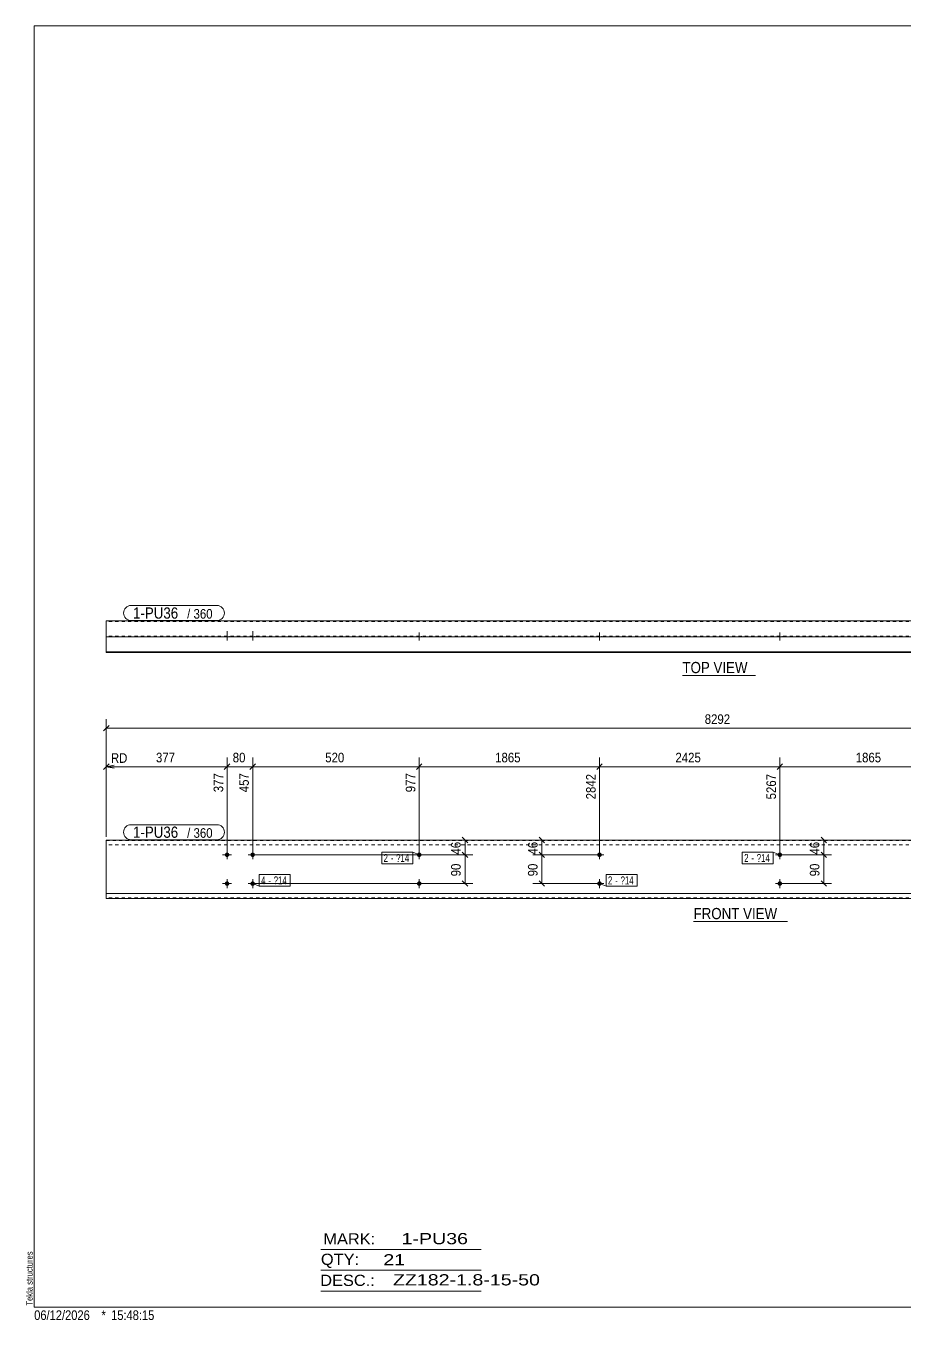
# Model space of a CAD drawing. Header units: millimetres. Extents: x 2 to 579, y 1 to 405.
# Drawn here: x 2.4 to 276.6, y 1 to 405 of the extents above; entities that cross this region are included whole.
import ezdxf

# ---------------------------------------------------------------- set-up
doc = ezdxf.new("R2010")
doc.units = ezdxf.units.MM
doc.linetypes.add('XKITLINE00', pattern=[0])
doc.linetypes.add('XKITLINE01', pattern=[4, 1, -1, 1, -1])
for name, color, linetype, lineweight in [('Bolt', 3, 'Continuous', 0), ('BoltMark', 7, 'Continuous', 0), ('Dimensions', 7, 'Continuous', 0), ('DrawingSheet', 5, 'Continuous', 0), ('OtherObjectType', 7, 'Continuous', 0), ('Part', 2, 'Continuous', 0), ('PartMark', 7, 'Continuous', 0)]:
    doc.layers.add(name, color=color, linetype=linetype, lineweight=lineweight)
doc.styles.add('ARIAL', font='ARIAL.TTF')
doc.styles.add('ARIAL_NARROW', font='ARIALN.TTF')

# ---------------------------------------------------------------- blocks, each defined once
blk = doc.blocks.new('*A1')
at = {"layer": 'Bolt'}
for points in [[(238.49, 146.2), (238.48, 146.16), (238.48, 146.13), (238.47, 146.09), (238.47, 146.06), (238.46, 146.03), (238.45, 145.99), (238.43, 145.96), (238.42, 145.93), (238.41, 145.9), (238.39, 145.87), (238.37, 145.84), (238.35, 145.81), (238.33, 145.79), (238.31, 145.76), (238.28, 145.74), (238.26, 145.71), (238.23, 145.69), (238.2, 145.67), (238.18, 145.65), (238.15, 145.63), (238.12, 145.61), (238.09, 145.6), (238.06, 145.58), (238.02, 145.57), (237.99, 145.56), (237.96, 145.55), (237.92, 145.54), (237.89, 145.54), (237.86, 145.53), (237.82, 145.53), (237.79, 145.53), (237.75, 145.53), (237.72, 145.53), (237.69, 145.54), (237.65, 145.54), (237.62, 145.55), (237.58, 145.56), (237.55, 145.57), (237.52, 145.58), (237.49, 145.6), (237.46, 145.61), (237.43, 145.63), (237.4, 145.65), (237.37, 145.67), (237.34, 145.69), (237.32, 145.71), (237.29, 145.74), (237.27, 145.76), (237.25, 145.79), (237.23, 145.81), (237.21, 145.84), (237.19, 145.87), (237.17, 145.9), (237.16, 145.93), (237.14, 145.96), (237.13, 145.99), (237.12, 146.03), (237.11, 146.06), (237.1, 146.09), (237.1, 146.13), (237.09, 146.16), (237.09, 146.2), (237.09, 146.23), (237.09, 146.26), (237.09, 146.3), (237.1, 146.33), (237.1, 146.37), (237.11, 146.4), (237.12, 146.43), (237.13, 146.47), (237.14, 146.5), (237.16, 146.53), (237.17, 146.56), (237.19, 146.59), (237.21, 146.62), (237.23, 146.65), (237.25, 146.67), (237.27, 146.7), (237.29, 146.72), (237.32, 146.75), (237.34, 146.77), (237.37, 146.79), (237.4, 146.81), (237.43, 146.83), (237.46, 146.85), (237.49, 146.86), (237.52, 146.88), (237.55, 146.89), (237.58, 146.9), (237.62, 146.91), (237.65, 146.92), (237.69, 146.92), (237.72, 146.93), (237.75, 146.93), (237.79, 146.93), (237.82, 146.93), (237.86, 146.93), (237.89, 146.92), (237.92, 146.92), (237.96, 146.91), (237.99, 146.9), (238.02, 146.89), (238.06, 146.88), (238.09, 146.86), (238.12, 146.85), (238.15, 146.83), (238.18, 146.81), (238.2, 146.79), (238.23, 146.77), (238.26, 146.75), (238.28, 146.72), (238.31, 146.7), (238.33, 146.67), (238.35, 146.65), (238.37, 146.62), (238.39, 146.59), (238.41, 146.56), (238.42, 146.53), (238.43, 146.5), (238.45, 146.47), (238.46, 146.43), (238.47, 146.4), (238.47, 146.37), (238.48, 146.33), (238.48, 146.3), (238.49, 146.26), (238.49, 146.23)], [(238.49, 137.2), (238.48, 137.16), (238.48, 137.13), (238.47, 137.09), (238.47, 137.06), (238.46, 137.03), (238.45, 136.99), (238.43, 136.96), (238.42, 136.93), (238.41, 136.9), (238.39, 136.87), (238.37, 136.84), (238.35, 136.81), (238.33, 136.79), (238.31, 136.76), (238.28, 136.74), (238.26, 136.71), (238.23, 136.69), (238.2, 136.67), (238.18, 136.65), (238.15, 136.63), (238.12, 136.61), (238.09, 136.6), (238.06, 136.58), (238.02, 136.57), (237.99, 136.56), (237.96, 136.55), (237.92, 136.54), (237.89, 136.54), (237.86, 136.53), (237.82, 136.53), (237.79, 136.53), (237.75, 136.53), (237.72, 136.53), (237.69, 136.54), (237.65, 136.54), (237.62, 136.55), (237.58, 136.56), (237.55, 136.57), (237.52, 136.58), (237.49, 136.6), (237.46, 136.61), (237.43, 136.63), (237.4, 136.65), (237.37, 136.67), (237.34, 136.69), (237.32, 136.71), (237.29, 136.74), (237.27, 136.76), (237.25, 136.79), (237.23, 136.81), (237.21, 136.84), (237.19, 136.87), (237.17, 136.9), (237.16, 136.93), (237.14, 136.96), (237.13, 136.99), (237.12, 137.03), (237.11, 137.06), (237.1, 137.09), (237.1, 137.13), (237.09, 137.16), (237.09, 137.2), (237.09, 137.23), (237.09, 137.26), (237.09, 137.3), (237.1, 137.33), (237.1, 137.37), (237.11, 137.4), (237.12, 137.43), (237.13, 137.47), (237.14, 137.5), (237.16, 137.53), (237.17, 137.56), (237.19, 137.59), (237.21, 137.62), (237.23, 137.65), (237.25, 137.67), (237.27, 137.7), (237.29, 137.72), (237.32, 137.75), (237.34, 137.77), (237.37, 137.79), (237.4, 137.81), (237.43, 137.83), (237.46, 137.85), (237.49, 137.86), (237.52, 137.88), (237.55, 137.89), (237.58, 137.9), (237.62, 137.91), (237.65, 137.92), (237.69, 137.92), (237.72, 137.93), (237.75, 137.93), (237.79, 137.93), (237.82, 137.93), (237.86, 137.93), (237.89, 137.92), (237.92, 137.92), (237.96, 137.91), (237.99, 137.9), (238.02, 137.89), (238.06, 137.88), (238.09, 137.86), (238.12, 137.85), (238.15, 137.83), (238.18, 137.81), (238.2, 137.79), (238.23, 137.77), (238.26, 137.75), (238.28, 137.72), (238.31, 137.7), (238.33, 137.67), (238.35, 137.65), (238.37, 137.62), (238.39, 137.59), (238.41, 137.56), (238.42, 137.53), (238.43, 137.5), (238.45, 137.47), (238.46, 137.43), (238.47, 137.4), (238.47, 137.37), (238.48, 137.33), (238.48, 137.3), (238.49, 137.26), (238.49, 137.23)]]:
    blk.add_hatch(color=3, dxfattribs=at).paths.add_polyline_path(points, flags=17)
at = {"layer": 'Bolt', "color": 3, "linetype": 'XKITLINE00', "lineweight": 0}
for p, q in [((239.19, 146.23), (236.39, 146.23)), ((237.79, 147.63), (237.79, 144.83)), ((237.79, 138.63), (237.79, 135.83)), ((239.19, 137.23), (236.39, 137.23))]:
    blk.add_line(p, q, dxfattribs=at)
blk = doc.blocks.new('*A2')
at = {"layer": 'Bolt'}
for points in [[(182.19, 146.2), (182.19, 146.16), (182.19, 146.13), (182.18, 146.09), (182.17, 146.06), (182.16, 146.03), (182.15, 145.99), (182.14, 145.96), (182.13, 145.93), (182.11, 145.9), (182.09, 145.87), (182.08, 145.84), (182.06, 145.81), (182.04, 145.79), (182.01, 145.76), (181.99, 145.74), (181.96, 145.71), (181.94, 145.69), (181.91, 145.67), (181.88, 145.65), (181.85, 145.63), (181.82, 145.61), (181.79, 145.6), (181.76, 145.58), (181.73, 145.57), (181.7, 145.56), (181.66, 145.55), (181.63, 145.54), (181.6, 145.54), (181.56, 145.53), (181.53, 145.53), (181.49, 145.53), (181.46, 145.53), (181.43, 145.53), (181.39, 145.54), (181.36, 145.54), (181.32, 145.55), (181.29, 145.56), (181.26, 145.57), (181.23, 145.58), (181.19, 145.6), (181.16, 145.61), (181.13, 145.63), (181.11, 145.65), (181.08, 145.67), (181.05, 145.69), (181.02, 145.71), (181, 145.74), (180.98, 145.76), (180.95, 145.79), (180.93, 145.81), (180.91, 145.84), (180.89, 145.87), (180.88, 145.9), (180.86, 145.93), (180.85, 145.96), (180.83, 145.99), (180.82, 146.03), (180.81, 146.06), (180.81, 146.09), (180.8, 146.13), (180.8, 146.16), (180.79, 146.2), (180.79, 146.23), (180.79, 146.26), (180.8, 146.3), (180.8, 146.33), (180.81, 146.37), (180.81, 146.4), (180.82, 146.43), (180.83, 146.47), (180.85, 146.5), (180.86, 146.53), (180.88, 146.56), (180.89, 146.59), (180.91, 146.62), (180.93, 146.65), (180.95, 146.67), (180.98, 146.7), (181, 146.72), (181.02, 146.75), (181.05, 146.77), (181.08, 146.79), (181.11, 146.81), (181.13, 146.83), (181.16, 146.85), (181.19, 146.86), (181.23, 146.88), (181.26, 146.89), (181.29, 146.9), (181.32, 146.91), (181.36, 146.92), (181.39, 146.92), (181.43, 146.93), (181.46, 146.93), (181.49, 146.93), (181.53, 146.93), (181.56, 146.93), (181.6, 146.92), (181.63, 146.92), (181.66, 146.91), (181.7, 146.9), (181.73, 146.89), (181.76, 146.88), (181.79, 146.86), (181.82, 146.85), (181.85, 146.83), (181.88, 146.81), (181.91, 146.79), (181.94, 146.77), (181.96, 146.75), (181.99, 146.72), (182.01, 146.7), (182.04, 146.67), (182.06, 146.65), (182.08, 146.62), (182.09, 146.59), (182.11, 146.56), (182.13, 146.53), (182.14, 146.5), (182.15, 146.47), (182.16, 146.43), (182.17, 146.4), (182.18, 146.37), (182.19, 146.33), (182.19, 146.3), (182.19, 146.26), (182.19, 146.23)], [(182.19, 137.2), (182.19, 137.16), (182.19, 137.13), (182.18, 137.09), (182.17, 137.06), (182.16, 137.03), (182.15, 136.99), (182.14, 136.96), (182.13, 136.93), (182.11, 136.9), (182.09, 136.87), (182.08, 136.84), (182.06, 136.81), (182.04, 136.79), (182.01, 136.76), (181.99, 136.74), (181.96, 136.71), (181.94, 136.69), (181.91, 136.67), (181.88, 136.65), (181.85, 136.63), (181.82, 136.61), (181.79, 136.6), (181.76, 136.58), (181.73, 136.57), (181.7, 136.56), (181.66, 136.55), (181.63, 136.54), (181.6, 136.54), (181.56, 136.53), (181.53, 136.53), (181.49, 136.53), (181.46, 136.53), (181.43, 136.53), (181.39, 136.54), (181.36, 136.54), (181.32, 136.55), (181.29, 136.56), (181.26, 136.57), (181.23, 136.58), (181.19, 136.6), (181.16, 136.61), (181.13, 136.63), (181.11, 136.65), (181.08, 136.67), (181.05, 136.69), (181.02, 136.71), (181, 136.74), (180.98, 136.76), (180.95, 136.79), (180.93, 136.81), (180.91, 136.84), (180.89, 136.87), (180.88, 136.9), (180.86, 136.93), (180.85, 136.96), (180.83, 136.99), (180.82, 137.03), (180.81, 137.06), (180.81, 137.09), (180.8, 137.13), (180.8, 137.16), (180.79, 137.2), (180.79, 137.23), (180.79, 137.26), (180.8, 137.3), (180.8, 137.33), (180.81, 137.37), (180.81, 137.4), (180.82, 137.43), (180.83, 137.47), (180.85, 137.5), (180.86, 137.53), (180.88, 137.56), (180.89, 137.59), (180.91, 137.62), (180.93, 137.65), (180.95, 137.67), (180.98, 137.7), (181, 137.72), (181.02, 137.75), (181.05, 137.77), (181.08, 137.79), (181.11, 137.81), (181.13, 137.83), (181.16, 137.85), (181.19, 137.86), (181.23, 137.88), (181.26, 137.89), (181.29, 137.9), (181.32, 137.91), (181.36, 137.92), (181.39, 137.92), (181.43, 137.93), (181.46, 137.93), (181.49, 137.93), (181.53, 137.93), (181.56, 137.93), (181.6, 137.92), (181.63, 137.92), (181.66, 137.91), (181.7, 137.9), (181.73, 137.89), (181.76, 137.88), (181.79, 137.86), (181.82, 137.85), (181.85, 137.83), (181.88, 137.81), (181.91, 137.79), (181.94, 137.77), (181.96, 137.75), (181.99, 137.72), (182.01, 137.7), (182.04, 137.67), (182.06, 137.65), (182.08, 137.62), (182.09, 137.59), (182.11, 137.56), (182.13, 137.53), (182.14, 137.5), (182.15, 137.47), (182.16, 137.43), (182.17, 137.4), (182.18, 137.37), (182.19, 137.33), (182.19, 137.3), (182.19, 137.26), (182.19, 137.23)]]:
    blk.add_hatch(color=3, dxfattribs=at).paths.add_polyline_path(points, flags=17)
at = {"layer": 'Bolt', "color": 3, "linetype": 'XKITLINE00', "lineweight": 0}
for p, q in [((182.89, 146.23), (180.09, 146.23)), ((181.49, 147.63), (181.49, 144.83)), ((181.49, 138.63), (181.49, 135.83)), ((182.89, 137.23), (180.09, 137.23))]:
    blk.add_line(p, q, dxfattribs=at)
blk = doc.blocks.new('*A3')
at = {"layer": 'Bolt'}
for points in [[(125.9, 146.2), (125.9, 146.16), (125.89, 146.13), (125.89, 146.09), (125.88, 146.06), (125.87, 146.03), (125.86, 145.99), (125.85, 145.96), (125.83, 145.93), (125.82, 145.9), (125.8, 145.87), (125.78, 145.84), (125.76, 145.81), (125.74, 145.79), (125.72, 145.76), (125.69, 145.74), (125.67, 145.71), (125.64, 145.69), (125.62, 145.67), (125.59, 145.65), (125.56, 145.63), (125.53, 145.61), (125.5, 145.6), (125.47, 145.58), (125.44, 145.57), (125.4, 145.56), (125.37, 145.55), (125.34, 145.54), (125.3, 145.54), (125.27, 145.53), (125.23, 145.53), (125.2, 145.53), (125.17, 145.53), (125.13, 145.53), (125.1, 145.54), (125.06, 145.54), (125.03, 145.55), (125, 145.56), (124.96, 145.57), (124.93, 145.58), (124.9, 145.6), (124.87, 145.61), (124.84, 145.63), (124.81, 145.65), (124.78, 145.67), (124.76, 145.69), (124.73, 145.71), (124.71, 145.74), (124.68, 145.76), (124.66, 145.79), (124.64, 145.81), (124.62, 145.84), (124.6, 145.87), (124.58, 145.9), (124.57, 145.93), (124.55, 145.96), (124.54, 145.99), (124.53, 146.03), (124.52, 146.06), (124.51, 146.09), (124.51, 146.13), (124.5, 146.16), (124.5, 146.2), (124.5, 146.23), (124.5, 146.26), (124.5, 146.3), (124.51, 146.33), (124.51, 146.37), (124.52, 146.4), (124.53, 146.43), (124.54, 146.47), (124.55, 146.5), (124.57, 146.53), (124.58, 146.56), (124.6, 146.59), (124.62, 146.62), (124.64, 146.65), (124.66, 146.67), (124.68, 146.7), (124.71, 146.72), (124.73, 146.75), (124.76, 146.77), (124.78, 146.79), (124.81, 146.81), (124.84, 146.83), (124.87, 146.85), (124.9, 146.86), (124.93, 146.88), (124.96, 146.89), (125, 146.9), (125.03, 146.91), (125.06, 146.92), (125.1, 146.92), (125.13, 146.93), (125.17, 146.93), (125.2, 146.93), (125.23, 146.93), (125.27, 146.93), (125.3, 146.92), (125.34, 146.92), (125.37, 146.91), (125.4, 146.9), (125.44, 146.89), (125.47, 146.88), (125.5, 146.86), (125.53, 146.85), (125.56, 146.83), (125.59, 146.81), (125.62, 146.79), (125.64, 146.77), (125.67, 146.75), (125.69, 146.72), (125.72, 146.7), (125.74, 146.67), (125.76, 146.65), (125.78, 146.62), (125.8, 146.59), (125.82, 146.56), (125.83, 146.53), (125.85, 146.5), (125.86, 146.47), (125.87, 146.43), (125.88, 146.4), (125.89, 146.37), (125.89, 146.33), (125.9, 146.3), (125.9, 146.26), (125.9, 146.23)], [(125.9, 137.2), (125.9, 137.16), (125.89, 137.13), (125.89, 137.09), (125.88, 137.06), (125.87, 137.03), (125.86, 136.99), (125.85, 136.96), (125.83, 136.93), (125.82, 136.9), (125.8, 136.87), (125.78, 136.84), (125.76, 136.81), (125.74, 136.79), (125.72, 136.76), (125.69, 136.74), (125.67, 136.71), (125.64, 136.69), (125.62, 136.67), (125.59, 136.65), (125.56, 136.63), (125.53, 136.61), (125.5, 136.6), (125.47, 136.58), (125.44, 136.57), (125.4, 136.56), (125.37, 136.55), (125.34, 136.54), (125.3, 136.54), (125.27, 136.53), (125.23, 136.53), (125.2, 136.53), (125.17, 136.53), (125.13, 136.53), (125.1, 136.54), (125.06, 136.54), (125.03, 136.55), (125, 136.56), (124.96, 136.57), (124.93, 136.58), (124.9, 136.6), (124.87, 136.61), (124.84, 136.63), (124.81, 136.65), (124.78, 136.67), (124.76, 136.69), (124.73, 136.71), (124.71, 136.74), (124.68, 136.76), (124.66, 136.79), (124.64, 136.81), (124.62, 136.84), (124.6, 136.87), (124.58, 136.9), (124.57, 136.93), (124.55, 136.96), (124.54, 136.99), (124.53, 137.03), (124.52, 137.06), (124.51, 137.09), (124.51, 137.13), (124.5, 137.16), (124.5, 137.2), (124.5, 137.23), (124.5, 137.26), (124.5, 137.3), (124.51, 137.33), (124.51, 137.37), (124.52, 137.4), (124.53, 137.43), (124.54, 137.47), (124.55, 137.5), (124.57, 137.53), (124.58, 137.56), (124.6, 137.59), (124.62, 137.62), (124.64, 137.65), (124.66, 137.67), (124.68, 137.7), (124.71, 137.72), (124.73, 137.75), (124.76, 137.77), (124.78, 137.79), (124.81, 137.81), (124.84, 137.83), (124.87, 137.85), (124.9, 137.86), (124.93, 137.88), (124.96, 137.89), (125, 137.9), (125.03, 137.91), (125.06, 137.92), (125.1, 137.92), (125.13, 137.93), (125.17, 137.93), (125.2, 137.93), (125.23, 137.93), (125.27, 137.93), (125.3, 137.92), (125.34, 137.92), (125.37, 137.91), (125.4, 137.9), (125.44, 137.89), (125.47, 137.88), (125.5, 137.86), (125.53, 137.85), (125.56, 137.83), (125.59, 137.81), (125.62, 137.79), (125.64, 137.77), (125.67, 137.75), (125.69, 137.72), (125.72, 137.7), (125.74, 137.67), (125.76, 137.65), (125.78, 137.62), (125.8, 137.59), (125.82, 137.56), (125.83, 137.53), (125.85, 137.5), (125.86, 137.47), (125.87, 137.43), (125.88, 137.4), (125.89, 137.37), (125.89, 137.33), (125.9, 137.3), (125.9, 137.26), (125.9, 137.23)]]:
    blk.add_hatch(color=3, dxfattribs=at).paths.add_polyline_path(points, flags=17)
at = {"layer": 'Bolt', "color": 3, "linetype": 'XKITLINE00', "lineweight": 0}
for p, q in [((126.6, 146.23), (123.8, 146.23)), ((125.2, 147.63), (125.2, 144.83)), ((125.2, 138.63), (125.2, 135.83)), ((126.6, 137.23), (123.8, 137.23))]:
    blk.add_line(p, q, dxfattribs=at)
blk = doc.blocks.new('*A4')
at = {"layer": 'Bolt'}
for points in [[(65.9, 146.2), (65.9, 146.16), (65.89, 146.13), (65.89, 146.09), (65.88, 146.06), (65.87, 146.03), (65.86, 145.99), (65.85, 145.96), (65.83, 145.93), (65.82, 145.9), (65.8, 145.87), (65.78, 145.84), (65.76, 145.81), (65.74, 145.79), (65.72, 145.76), (65.69, 145.74), (65.67, 145.71), (65.64, 145.69), (65.62, 145.67), (65.59, 145.65), (65.56, 145.63), (65.53, 145.61), (65.5, 145.6), (65.47, 145.58), (65.44, 145.57), (65.4, 145.56), (65.37, 145.55), (65.34, 145.54), (65.3, 145.54), (65.27, 145.53), (65.23, 145.53), (65.2, 145.53), (65.17, 145.53), (65.13, 145.53), (65.1, 145.54), (65.06, 145.54), (65.03, 145.55), (65, 145.56), (64.96, 145.57), (64.93, 145.58), (64.9, 145.6), (64.87, 145.61), (64.84, 145.63), (64.81, 145.65), (64.78, 145.67), (64.76, 145.69), (64.73, 145.71), (64.71, 145.74), (64.68, 145.76), (64.66, 145.79), (64.64, 145.81), (64.62, 145.84), (64.6, 145.87), (64.58, 145.9), (64.57, 145.93), (64.55, 145.96), (64.54, 145.99), (64.53, 146.03), (64.52, 146.06), (64.51, 146.09), (64.51, 146.13), (64.5, 146.16), (64.5, 146.2), (64.5, 146.23), (64.5, 146.26), (64.5, 146.3), (64.51, 146.33), (64.51, 146.37), (64.52, 146.4), (64.53, 146.43), (64.54, 146.47), (64.55, 146.5), (64.57, 146.53), (64.58, 146.56), (64.6, 146.59), (64.62, 146.62), (64.64, 146.65), (64.66, 146.67), (64.68, 146.7), (64.71, 146.72), (64.73, 146.75), (64.76, 146.77), (64.78, 146.79), (64.81, 146.81), (64.84, 146.83), (64.87, 146.85), (64.9, 146.86), (64.93, 146.88), (64.96, 146.89), (65, 146.9), (65.03, 146.91), (65.06, 146.92), (65.1, 146.92), (65.13, 146.93), (65.17, 146.93), (65.2, 146.93), (65.23, 146.93), (65.27, 146.93), (65.3, 146.92), (65.34, 146.92), (65.37, 146.91), (65.4, 146.9), (65.44, 146.89), (65.47, 146.88), (65.5, 146.86), (65.53, 146.85), (65.56, 146.83), (65.59, 146.81), (65.62, 146.79), (65.64, 146.77), (65.67, 146.75), (65.69, 146.72), (65.72, 146.7), (65.74, 146.67), (65.76, 146.65), (65.78, 146.62), (65.8, 146.59), (65.82, 146.56), (65.83, 146.53), (65.85, 146.5), (65.86, 146.47), (65.87, 146.43), (65.88, 146.4), (65.89, 146.37), (65.89, 146.33), (65.9, 146.3), (65.9, 146.26), (65.9, 146.23)], [(73.9, 146.2), (73.9, 146.16), (73.89, 146.13), (73.89, 146.09), (73.88, 146.06), (73.87, 146.03), (73.86, 145.99), (73.85, 145.96), (73.83, 145.93), (73.82, 145.9), (73.8, 145.87), (73.78, 145.84), (73.76, 145.81), (73.74, 145.79), (73.72, 145.76), (73.69, 145.74), (73.67, 145.71), (73.64, 145.69), (73.62, 145.67), (73.59, 145.65), (73.56, 145.63), (73.53, 145.61), (73.5, 145.6), (73.47, 145.58), (73.44, 145.57), (73.4, 145.56), (73.37, 145.55), (73.34, 145.54), (73.3, 145.54), (73.27, 145.53), (73.23, 145.53), (73.2, 145.53), (73.17, 145.53), (73.13, 145.53), (73.1, 145.54), (73.06, 145.54), (73.03, 145.55), (73, 145.56), (72.96, 145.57), (72.93, 145.58), (72.9, 145.6), (72.87, 145.61), (72.84, 145.63), (72.81, 145.65), (72.78, 145.67), (72.76, 145.69), (72.73, 145.71), (72.71, 145.74), (72.68, 145.76), (72.66, 145.79), (72.64, 145.81), (72.62, 145.84), (72.6, 145.87), (72.58, 145.9), (72.57, 145.93), (72.55, 145.96), (72.54, 145.99), (72.53, 146.03), (72.52, 146.06), (72.51, 146.09), (72.51, 146.13), (72.5, 146.16), (72.5, 146.2), (72.5, 146.23), (72.5, 146.26), (72.5, 146.3), (72.51, 146.33), (72.51, 146.37), (72.52, 146.4), (72.53, 146.43), (72.54, 146.47), (72.55, 146.5), (72.57, 146.53), (72.58, 146.56), (72.6, 146.59), (72.62, 146.62), (72.64, 146.65), (72.66, 146.67), (72.68, 146.7), (72.71, 146.72), (72.73, 146.75), (72.76, 146.77), (72.78, 146.79), (72.81, 146.81), (72.84, 146.83), (72.87, 146.85), (72.9, 146.86), (72.93, 146.88), (72.96, 146.89), (73, 146.9), (73.03, 146.91), (73.06, 146.92), (73.1, 146.92), (73.13, 146.93), (73.17, 146.93), (73.2, 146.93), (73.23, 146.93), (73.27, 146.93), (73.3, 146.92), (73.34, 146.92), (73.37, 146.91), (73.4, 146.9), (73.44, 146.89), (73.47, 146.88), (73.5, 146.86), (73.53, 146.85), (73.56, 146.83), (73.59, 146.81), (73.62, 146.79), (73.64, 146.77), (73.67, 146.75), (73.69, 146.72), (73.72, 146.7), (73.74, 146.67), (73.76, 146.65), (73.78, 146.62), (73.8, 146.59), (73.82, 146.56), (73.83, 146.53), (73.85, 146.5), (73.86, 146.47), (73.87, 146.43), (73.88, 146.4), (73.89, 146.37), (73.89, 146.33), (73.9, 146.3), (73.9, 146.26), (73.9, 146.23)], [(65.9, 137.2), (65.9, 137.16), (65.89, 137.13), (65.89, 137.09), (65.88, 137.06), (65.87, 137.03), (65.86, 136.99), (65.85, 136.96), (65.83, 136.93), (65.82, 136.9), (65.8, 136.87), (65.78, 136.84), (65.76, 136.81), (65.74, 136.79), (65.72, 136.76), (65.69, 136.74), (65.67, 136.71), (65.64, 136.69), (65.62, 136.67), (65.59, 136.65), (65.56, 136.63), (65.53, 136.61), (65.5, 136.6), (65.47, 136.58), (65.44, 136.57), (65.4, 136.56), (65.37, 136.55), (65.34, 136.54), (65.3, 136.54), (65.27, 136.53), (65.23, 136.53), (65.2, 136.53), (65.17, 136.53), (65.13, 136.53), (65.1, 136.54), (65.06, 136.54), (65.03, 136.55), (65, 136.56), (64.96, 136.57), (64.93, 136.58), (64.9, 136.6), (64.87, 136.61), (64.84, 136.63), (64.81, 136.65), (64.78, 136.67), (64.76, 136.69), (64.73, 136.71), (64.71, 136.74), (64.68, 136.76), (64.66, 136.79), (64.64, 136.81), (64.62, 136.84), (64.6, 136.87), (64.58, 136.9), (64.57, 136.93), (64.55, 136.96), (64.54, 136.99), (64.53, 137.03), (64.52, 137.06), (64.51, 137.09), (64.51, 137.13), (64.5, 137.16), (64.5, 137.2), (64.5, 137.23), (64.5, 137.26), (64.5, 137.3), (64.51, 137.33), (64.51, 137.37), (64.52, 137.4), (64.53, 137.43), (64.54, 137.47), (64.55, 137.5), (64.57, 137.53), (64.58, 137.56), (64.6, 137.59), (64.62, 137.62), (64.64, 137.65), (64.66, 137.67), (64.68, 137.7), (64.71, 137.72), (64.73, 137.75), (64.76, 137.77), (64.78, 137.79), (64.81, 137.81), (64.84, 137.83), (64.87, 137.85), (64.9, 137.86), (64.93, 137.88), (64.96, 137.89), (65, 137.9), (65.03, 137.91), (65.06, 137.92), (65.1, 137.92), (65.13, 137.93), (65.17, 137.93), (65.2, 137.93), (65.23, 137.93), (65.27, 137.93), (65.3, 137.92), (65.34, 137.92), (65.37, 137.91), (65.4, 137.9), (65.44, 137.89), (65.47, 137.88), (65.5, 137.86), (65.53, 137.85), (65.56, 137.83), (65.59, 137.81), (65.62, 137.79), (65.64, 137.77), (65.67, 137.75), (65.69, 137.72), (65.72, 137.7), (65.74, 137.67), (65.76, 137.65), (65.78, 137.62), (65.8, 137.59), (65.82, 137.56), (65.83, 137.53), (65.85, 137.5), (65.86, 137.47), (65.87, 137.43), (65.88, 137.4), (65.89, 137.37), (65.89, 137.33), (65.9, 137.3), (65.9, 137.26), (65.9, 137.23)], [(73.9, 137.2), (73.9, 137.16), (73.89, 137.13), (73.89, 137.09), (73.88, 137.06), (73.87, 137.03), (73.86, 136.99), (73.85, 136.96), (73.83, 136.93), (73.82, 136.9), (73.8, 136.87), (73.78, 136.84), (73.76, 136.81), (73.74, 136.79), (73.72, 136.76), (73.69, 136.74), (73.67, 136.71), (73.64, 136.69), (73.62, 136.67), (73.59, 136.65), (73.56, 136.63), (73.53, 136.61), (73.5, 136.6), (73.47, 136.58), (73.44, 136.57), (73.4, 136.56), (73.37, 136.55), (73.34, 136.54), (73.3, 136.54), (73.27, 136.53), (73.23, 136.53), (73.2, 136.53), (73.17, 136.53), (73.13, 136.53), (73.1, 136.54), (73.06, 136.54), (73.03, 136.55), (73, 136.56), (72.96, 136.57), (72.93, 136.58), (72.9, 136.6), (72.87, 136.61), (72.84, 136.63), (72.81, 136.65), (72.78, 136.67), (72.76, 136.69), (72.73, 136.71), (72.71, 136.74), (72.68, 136.76), (72.66, 136.79), (72.64, 136.81), (72.62, 136.84), (72.6, 136.87), (72.58, 136.9), (72.57, 136.93), (72.55, 136.96), (72.54, 136.99), (72.53, 137.03), (72.52, 137.06), (72.51, 137.09), (72.51, 137.13), (72.5, 137.16), (72.5, 137.2), (72.5, 137.23), (72.5, 137.26), (72.5, 137.3), (72.51, 137.33), (72.51, 137.37), (72.52, 137.4), (72.53, 137.43), (72.54, 137.47), (72.55, 137.5), (72.57, 137.53), (72.58, 137.56), (72.6, 137.59), (72.62, 137.62), (72.64, 137.65), (72.66, 137.67), (72.68, 137.7), (72.71, 137.72), (72.73, 137.75), (72.76, 137.77), (72.78, 137.79), (72.81, 137.81), (72.84, 137.83), (72.87, 137.85), (72.9, 137.86), (72.93, 137.88), (72.96, 137.89), (73, 137.9), (73.03, 137.91), (73.06, 137.92), (73.1, 137.92), (73.13, 137.93), (73.17, 137.93), (73.2, 137.93), (73.23, 137.93), (73.27, 137.93), (73.3, 137.92), (73.34, 137.92), (73.37, 137.91), (73.4, 137.9), (73.44, 137.89), (73.47, 137.88), (73.5, 137.86), (73.53, 137.85), (73.56, 137.83), (73.59, 137.81), (73.62, 137.79), (73.64, 137.77), (73.67, 137.75), (73.69, 137.72), (73.72, 137.7), (73.74, 137.67), (73.76, 137.65), (73.78, 137.62), (73.8, 137.59), (73.82, 137.56), (73.83, 137.53), (73.85, 137.5), (73.86, 137.47), (73.87, 137.43), (73.88, 137.4), (73.89, 137.37), (73.89, 137.33), (73.9, 137.3), (73.9, 137.26), (73.9, 137.23)]]:
    blk.add_hatch(color=3, dxfattribs=at).paths.add_polyline_path(points, flags=17)
at = {"layer": 'Bolt', "color": 3, "linetype": 'XKITLINE00', "lineweight": 0}
for p, q in [((66.6, 146.23), (63.8, 146.23)), ((65.2, 147.63), (65.2, 144.83)), ((74.6, 146.23), (71.8, 146.23)), ((73.2, 147.63), (73.2, 144.83)), ((65.2, 138.63), (65.2, 135.83)), ((73.2, 138.63), (73.2, 135.83)), ((66.6, 137.23), (63.8, 137.23)), ((74.6, 137.23), (71.8, 137.23))]:
    blk.add_line(p, q, dxfattribs=at)
blk = doc.blocks.new('*A7')
at = {"layer": 'Part'}
blk.add_hatch(color=2, dxfattribs=at).paths.add_polyline_path([(379.28, 152.23), (380.88, 152.23), (380.08, 150.83)], flags=17)
at = {"layer": 'Part', "color": 2, "linetype": 'XKITLINE00', "lineweight": 0}
for p, q in [((27.5, 150.83), (27.5, 132.63)), ((153.3, 150.83), (27.5, 150.83)), ((209.59, 150.83), (153.4, 150.83)), ((265.88, 150.83), (209.69, 150.83)), ((410.08, 150.83), (265.98, 150.83)), ((380.08, 150.83), (379.28, 152.23)), ((379.28, 152.23), (380.88, 152.23)), ((380.88, 152.23), (380.08, 150.83)), ((410.08, 132.63), (410.08, 150.83)), ((153.3, 134.13), (27.5, 134.13)), ((209.59, 134.13), (153.4, 134.13)), ((265.88, 134.13), (209.69, 134.13)), ((410.08, 134.13), (265.98, 134.13)), ((27.5, 132.63), (153.3, 132.63)), ((153.4, 132.63), (209.59, 132.63)), ((209.69, 132.63), (265.88, 132.63)), ((265.98, 132.63), (410.08, 132.63))]:
    blk.add_line(p, q, dxfattribs=at)
at = {"layer": 'Part', "color": 7, "linetype": 'XKITLINE01', "lineweight": 0}
for p, q in [((27.5, 150.65), (153.3, 150.65)), ((153.4, 150.65), (209.59, 150.65)), ((209.69, 150.65), (265.88, 150.65)), ((265.98, 150.65), (410.08, 150.65)), ((153.3, 149.33), (27.5, 149.33)), ((209.59, 149.33), (153.4, 149.33)), ((265.88, 149.33), (209.69, 149.33)), ((410.08, 149.33), (265.98, 149.33)), ((153.3, 132.81), (27.5, 132.81)), ((209.59, 132.81), (153.4, 132.81)), ((265.88, 132.81), (209.69, 132.81)), ((410.08, 132.81), (265.98, 132.81))]:
    blk.add_line(p, q, dxfattribs=at)
at = {"layer": 'Part', "color": 2, "linetype": 'XKITLINE00', "lineweight": 0}
blk.add_circle((380.08, 151.73), 1, dxfattribs=at)
blk = doc.blocks.new('*A8')
at = {"layer": 'Bolt'}
blk.add_hatch(color=3, dxfattribs=at).paths.add_polyline_path([(237.09, 214.25), (237.09, 214.43), (238.49, 214.43), (238.49, 214.25)], flags=17)
blk.add_hatch(color=3, dxfattribs=at).paths.add_polyline_path([(237.09, 214.25), (237.09, 214.43), (238.49, 214.43), (238.49, 214.25)], flags=17)
at = {"layer": 'Bolt', "color": 3, "linetype": 'XKITLINE00', "lineweight": 0}
for p, q in [((237.09, 214.43), (237.09, 214.25)), ((237.09, 214.43), (237.09, 214.25)), ((237.79, 215.59), (237.79, 213.09)), ((237.79, 215.59), (237.79, 213.09)), ((238.49, 214.43), (238.49, 214.25)), ((238.49, 214.43), (238.49, 214.25))]:
    blk.add_line(p, q, dxfattribs=at)
blk = doc.blocks.new('*A9')
at = {"layer": 'Bolt'}
blk.add_hatch(color=3, dxfattribs=at).paths.add_polyline_path([(180.79, 214.25), (180.79, 214.43), (182.19, 214.43), (182.19, 214.25)], flags=17)
blk.add_hatch(color=3, dxfattribs=at).paths.add_polyline_path([(180.79, 214.25), (180.79, 214.43), (182.19, 214.43), (182.19, 214.25)], flags=17)
at = {"layer": 'Bolt', "color": 3, "linetype": 'XKITLINE00', "lineweight": 0}
for p, q in [((180.79, 214.43), (180.79, 214.25)), ((180.79, 214.43), (180.79, 214.25)), ((181.49, 215.59), (181.49, 213.09)), ((181.49, 215.59), (181.49, 213.09)), ((182.19, 214.43), (182.19, 214.25)), ((182.19, 214.43), (182.19, 214.25))]:
    blk.add_line(p, q, dxfattribs=at)
blk = doc.blocks.new('*A10')
at = {"layer": 'Bolt'}
blk.add_hatch(color=3, dxfattribs=at).paths.add_polyline_path([(124.5, 214.25), (124.5, 214.43), (125.9, 214.43), (125.9, 214.25)], flags=17)
blk.add_hatch(color=3, dxfattribs=at).paths.add_polyline_path([(124.5, 214.25), (124.5, 214.43), (125.9, 214.43), (125.9, 214.25)], flags=17)
at = {"layer": 'Bolt', "color": 3, "linetype": 'XKITLINE00', "lineweight": 0}
for p, q in [((124.5, 214.43), (124.5, 214.25)), ((124.5, 214.43), (124.5, 214.25)), ((125.2, 215.59), (125.2, 213.09)), ((125.2, 215.59), (125.2, 213.09)), ((125.9, 214.43), (125.9, 214.25)), ((125.9, 214.43), (125.9, 214.25))]:
    blk.add_line(p, q, dxfattribs=at)
blk = doc.blocks.new('*A11')
at = {"layer": 'Bolt'}
for points in [[(64.5, 214.25), (64.5, 214.43), (65.9, 214.43), (65.9, 214.25)], [(64.5, 214.25), (64.5, 214.43), (65.9, 214.43), (65.9, 214.25)], [(72.5, 214.25), (72.5, 214.43), (73.9, 214.43), (73.9, 214.25)], [(72.5, 214.25), (72.5, 214.43), (73.9, 214.43), (73.9, 214.25)]]:
    blk.add_hatch(color=3, dxfattribs=at).paths.add_polyline_path(points, flags=17)
at = {"layer": 'Bolt', "color": 3, "linetype": 'XKITLINE00', "lineweight": 0}
for p, q in [((64.5, 214.43), (64.5, 214.25)), ((64.5, 214.43), (64.5, 214.25)), ((65.2, 216.09), (65.2, 213.09)), ((65.2, 216.09), (65.2, 213.09)), ((65.9, 214.43), (65.9, 214.25)), ((65.9, 214.43), (65.9, 214.25)), ((72.5, 214.43), (72.5, 214.25)), ((72.5, 214.43), (72.5, 214.25)), ((73.2, 216.09), (73.2, 213.09)), ((73.2, 216.09), (73.2, 213.09)), ((73.9, 214.43), (73.9, 214.25)), ((73.9, 214.43), (73.9, 214.25))]:
    blk.add_line(p, q, dxfattribs=at)
blk = doc.blocks.new('*A14')
at = {"layer": 'Part'}
blk.add_hatch(color=2, dxfattribs=at).paths.add_polyline_path([(379.28, 215.74), (380.88, 215.74), (380.08, 214.34)], flags=17)
at = {"layer": 'Part', "color": 2, "linetype": 'XKITLINE00', "lineweight": 0}
for p, q in [((27.5, 219.25), (27.5, 214.25)), ((27.5, 219.25), (153.3, 219.25)), ((153.4, 219.25), (209.59, 219.25)), ((209.69, 219.25), (265.88, 219.25)), ((265.98, 219.25), (410.08, 219.25)), ((410.08, 219.25), (410.08, 214.25)), ((27.5, 214.25), (27.5, 209.43)), ((153.3, 214.25), (27.5, 214.25)), ((209.59, 214.25), (153.4, 214.25)), ((265.88, 214.25), (209.69, 214.25)), ((410.08, 214.25), (265.98, 214.25)), ((380.08, 214.34), (379.28, 215.74)), ((379.28, 215.74), (380.88, 215.74)), ((380.88, 215.74), (380.08, 214.34)), ((410.08, 209.43), (410.08, 214.25)), ((153.3, 209.61), (27.5, 209.61)), ((27.5, 209.43), (153.3, 209.43)), ((209.59, 209.61), (153.4, 209.61)), ((153.4, 209.43), (209.59, 209.43)), ((265.88, 209.61), (209.69, 209.61)), ((209.69, 209.43), (265.88, 209.43)), ((410.08, 209.61), (265.98, 209.61)), ((265.98, 209.43), (410.08, 209.43))]:
    blk.add_line(p, q, dxfattribs=at)
at = {"layer": 'Part', "color": 7, "linetype": 'XKITLINE01', "lineweight": 0}
for p, q in [((153.3, 219.07), (27.5, 219.07)), ((209.59, 219.07), (153.4, 219.07)), ((265.88, 219.07), (209.69, 219.07)), ((410.08, 219.07), (265.98, 219.07)), ((153.3, 214.43), (27.5, 214.43)), ((209.59, 214.43), (153.4, 214.43)), ((265.88, 214.43), (209.69, 214.43)), ((410.08, 214.43), (265.98, 214.43))]:
    blk.add_line(p, q, dxfattribs=at)
at = {"layer": 'Part', "color": 2, "linetype": 'XKITLINE00', "lineweight": 0}
blk.add_circle((380.08, 215.24), 1, dxfattribs=at)
blk = doc.blocks.new('*A15')
at = {"layer": 'DrawingSheet', "color": 5, "linetype": 'XKITLINE00', "lineweight": 0}
for p, q in [((579, 405), (5, 405)), ((5, 405), (5, 5)), ((579, 5), (579, 405)), ((5, 5), (579, 5))]:
    blk.add_line(p, q, dxfattribs=at)
at = {"layer": 'DrawingSheet', "color": 5, "style": 'ARIAL', "width": 0.85}
blk.add_text('Tekla structures', height=2, rotation=90, dxfattribs=at).set_placement((4.5, 5.5))
blk = doc.blocks.new('*A19')
at = {"layer": 'OtherObjectType', "color": 6, "linetype": 'XKITLINE00', "lineweight": 0}
for p, q in [((94.5, 23), (144.5, 23)), ((94.5, 16.5), (144.5, 16.5)), ((94.5, 10), (144.5, 10))]:
    blk.add_line(p, q, dxfattribs=at)
at = {"layer": 'OtherObjectType', "color": 6, "style": 'ARIAL_NARROW'}
for s, width, p in [('MARK:', 1.275, (95.27, 24.58)), ('1-PU36', 1.525501, (119.69, 24.65)), ('QTY:', 1.275, (94.5, 18.19)), ('21', 1.525501, (113.99, 18.05)), ('DESC.:', 1.275, (94.29, 11.63)), ('ZZ182-1.8-15-50', 1.525501, (117, 11.79))]:
    blk.add_text(s, height=3.5, dxfattribs=dict(at, width=width)).set_placement(p)
blk = doc.blocks.new('*A22')
at = {"layer": 'OtherObjectType', "color": 7, "style": 'ARIAL_NARROW', "width": 1.008832}
for s, p in [('06/12/2026', (4.99, 1)), ('15:48:15', (29, 1)), ('*', (26, 1))]:
    blk.add_text(s, height=3, dxfattribs=at).set_placement(p)
blk = doc.blocks.new('*A23')
at = {"layer": 'Dimensions', "color": 7, "linetype": 'XKITLINE00', "lineweight": 0}
for p, q in [((180.49, 146.23), (160.65, 146.23)), ((162.65, 147.08), (164.35, 145.38)), ((163.5, 137.23), (163.5, 146.23)), ((162.65, 138.08), (164.35, 136.38)), ((180.49, 137.23), (160.65, 137.23))]:
    blk.add_line(p, q, dxfattribs=at)
at = {"layer": 'Dimensions', "color": 3}
for p in [(163.5, 146.23), (163.5, 137.23)]:
    blk.add_point(p, dxfattribs=at)
at = {"layer": 'Dimensions', "color": 3, "style": 'ARIAL', "width": 0.85}
blk.add_text('90', height=3, rotation=90.0002, dxfattribs=at).set_placement((162.15, 139.5))
blk = doc.blocks.new('*A24')
at = {"layer": 'Dimensions', "color": 7, "linetype": 'XKITLINE00', "lineweight": 0}
for p, q in [((180.49, 150.83), (160.65, 150.83)), ((162.65, 151.68), (164.35, 149.98)), ((163.5, 146.23), (163.5, 150.83)), ((180.49, 146.23), (160.65, 146.23)), ((162.65, 147.08), (164.35, 145.38))]:
    blk.add_line(p, q, dxfattribs=at)
at = {"layer": 'Dimensions', "color": 3}
for p in [(163.5, 150.83), (163.5, 146.23)]:
    blk.add_point(p, dxfattribs=at)
at = {"layer": 'Dimensions', "color": 3, "style": 'ARIAL', "width": 0.85}
blk.add_text('46', height=3, rotation=90.0002, dxfattribs=at).set_placement((162.15, 146.3))
blk = doc.blocks.new('*A27')
at = {"layer": 'Dimensions', "color": 7, "linetype": 'XKITLINE00', "lineweight": 0}
for p, q in [((238.79, 146.23), (253.9, 146.23)), ((250.65, 147.08), (252.35, 145.38)), ((251.5, 137.23), (251.5, 146.23)), ((250.65, 138.08), (252.35, 136.38)), ((238.79, 137.23), (253.9, 137.23))]:
    blk.add_line(p, q, dxfattribs=at)
at = {"layer": 'Dimensions', "color": 3}
for p in [(251.5, 146.23), (251.5, 137.23)]:
    blk.add_point(p, dxfattribs=at)
at = {"layer": 'Dimensions', "color": 3, "style": 'ARIAL', "width": 0.85}
blk.add_text('90', height=3, rotation=90.0002, dxfattribs=at).set_placement((250.15, 139.5))
blk = doc.blocks.new('*A28')
at = {"layer": 'Dimensions', "color": 7, "linetype": 'XKITLINE00', "lineweight": 0}
for p, q in [((238.79, 150.83), (253.9, 150.83)), ((250.65, 151.68), (252.35, 149.98)), ((251.5, 146.23), (251.5, 150.83)), ((238.79, 146.23), (253.9, 146.23)), ((250.65, 147.08), (252.35, 145.38))]:
    blk.add_line(p, q, dxfattribs=at)
at = {"layer": 'Dimensions', "color": 3}
for p in [(251.5, 150.83), (251.5, 146.23)]:
    blk.add_point(p, dxfattribs=at)
at = {"layer": 'Dimensions', "color": 3, "style": 'ARIAL', "width": 0.85}
blk.add_text('46', height=3, rotation=90.0002, dxfattribs=at).set_placement((250.15, 146.3))
blk = doc.blocks.new('*A29')
at = {"layer": 'Dimensions', "color": 7, "linetype": 'XKITLINE00', "lineweight": 0}
for p, q in [((74.2, 146.23), (141.9, 146.23)), ((138.65, 147.08), (140.35, 145.38)), ((139.5, 137.23), (139.5, 146.23)), ((138.65, 138.08), (140.35, 136.38)), ((74.2, 137.23), (141.9, 137.23))]:
    blk.add_line(p, q, dxfattribs=at)
at = {"layer": 'Dimensions', "color": 3}
for p in [(139.5, 146.23), (139.5, 137.23)]:
    blk.add_point(p, dxfattribs=at)
at = {"layer": 'Dimensions', "color": 3, "style": 'ARIAL', "width": 0.85}
blk.add_text('90', height=3, rotation=90.0002, dxfattribs=at).set_placement((138.15, 139.5))
blk = doc.blocks.new('*A30')
at = {"layer": 'Dimensions', "color": 7, "linetype": 'XKITLINE00', "lineweight": 0}
for p, q in [((126.2, 150.83), (141.9, 150.83)), ((138.65, 151.68), (140.35, 149.98)), ((139.5, 146.23), (139.5, 150.83)), ((74.2, 146.23), (141.9, 146.23)), ((138.65, 147.08), (140.35, 145.38))]:
    blk.add_line(p, q, dxfattribs=at)
at = {"layer": 'Dimensions', "color": 3}
for p in [(139.5, 150.83), (139.5, 146.23)]:
    blk.add_point(p, dxfattribs=at)
at = {"layer": 'Dimensions', "color": 3, "style": 'ARIAL', "width": 0.85}
blk.add_text('46', height=3, rotation=90.0002, dxfattribs=at).set_placement((138.15, 146.3))
blk = doc.blocks.new('*A31')
at = {"layer": 'Dimensions', "color": 7, "linetype": 'XKITLINE00', "lineweight": 0}
for p, q in [((28.35, 186.58), (26.65, 184.88)), ((27.5, 151.83), (27.5, 188.58)), ((410.93, 186.58), (409.23, 184.88)), ((410.08, 151.83), (410.08, 188.58)), ((27.5, 185.73), (410.08, 185.73))]:
    blk.add_line(p, q, dxfattribs=at)
at = {"layer": 'Dimensions', "color": 3}
for p in [(27.5, 185.73), (410.08, 185.73)]:
    blk.add_point(p, dxfattribs=at)
at = {"layer": 'Dimensions', "color": 3, "style": 'ARIAL', "width": 0.85}
blk.add_text('8292', height=3, dxfattribs=at).set_placement((214.34, 187.08))
blk = doc.blocks.new('*A32')
at = {"layer": 'Dimensions', "color": 7, "linetype": 'XKITLINE00', "lineweight": 0}
for p, q in [((27.5, 151.83), (27.5, 178.23)), ((28.35, 174.58), (26.65, 172.88)), ((27.5, 151.83), (27.5, 176.58)), ((30, 174.23), (27.5, 173.73)), ((66.05, 174.58), (64.35, 172.88)), ((65.2, 147.23), (65.2, 176.58)), ((27.5, 173.73), (65.2, 173.73)), ((30, 173.23), (27.5, 173.73)), ((34.72, 173.73), (27.5, 173.73))]:
    blk.add_line(p, q, dxfattribs=at)
at = {"layer": 'Dimensions', "color": 3}
for p in [(27.5, 173.73), (65.2, 173.73)]:
    blk.add_point(p, dxfattribs=at)
at = {"layer": 'Dimensions', "color": 7}
blk.add_point((27.5, 173.73), dxfattribs=at)
at = {"layer": 'Dimensions', "color": 3, "style": 'ARIAL', "width": 0.85}
for s, p in [('RD', (28.94, 174.93)), ('377', (43.01, 175.08))]:
    blk.add_text(s, height=3, dxfattribs=at).set_placement(p)
blk.add_text('377', height=3, rotation=90.0002, dxfattribs=at).set_placement((64, 165.75))
blk = doc.blocks.new('*A33')
at = {"layer": 'Dimensions', "color": 7, "linetype": 'XKITLINE00', "lineweight": 0}
for p, q in [((66.05, 174.58), (64.35, 172.88)), ((65.2, 147.23), (65.2, 176.58)), ((74.05, 174.58), (72.35, 172.88)), ((73.2, 147.23), (73.2, 176.58)), ((65.2, 173.73), (73.2, 173.73))]:
    blk.add_line(p, q, dxfattribs=at)
at = {"layer": 'Dimensions', "color": 3}
for p in [(65.2, 173.73), (73.2, 173.73)]:
    blk.add_point(p, dxfattribs=at)
at = {"layer": 'Dimensions', "color": 3, "style": 'ARIAL', "width": 0.85}
blk.add_text('80', height=3, dxfattribs=at).set_placement((66.97, 175.08))
blk.add_text('457', height=3, rotation=90.0002, dxfattribs=at).set_placement((72, 165.75))
blk = doc.blocks.new('*A34')
at = {"layer": 'Dimensions', "color": 7, "linetype": 'XKITLINE00', "lineweight": 0}
for p, q in [((74.05, 174.58), (72.35, 172.88)), ((73.2, 147.23), (73.2, 176.58)), ((126.05, 174.58), (124.35, 172.88)), ((125.2, 147.23), (125.2, 176.58)), ((73.2, 173.73), (125.2, 173.73))]:
    blk.add_line(p, q, dxfattribs=at)
at = {"layer": 'Dimensions', "color": 3}
for p in [(73.2, 173.73), (125.2, 173.73)]:
    blk.add_point(p, dxfattribs=at)
at = {"layer": 'Dimensions', "color": 3, "style": 'ARIAL', "width": 0.85}
blk.add_text('520', height=3, dxfattribs=at).set_placement((95.86, 175.08))
blk.add_text('977', height=3, rotation=90.0002, dxfattribs=at).set_placement((124, 165.75))
blk = doc.blocks.new('*A35')
at = {"layer": 'Dimensions', "color": 7, "linetype": 'XKITLINE00', "lineweight": 0}
for p, q in [((126.05, 174.58), (124.35, 172.88)), ((125.2, 147.23), (125.2, 176.58)), ((182.34, 174.58), (180.65, 172.88)), ((181.49, 147.23), (181.49, 176.58)), ((125.2, 173.73), (181.49, 173.73))]:
    blk.add_line(p, q, dxfattribs=at)
at = {"layer": 'Dimensions', "color": 3}
for p in [(125.2, 173.73), (181.49, 173.73)]:
    blk.add_point(p, dxfattribs=at)
at = {"layer": 'Dimensions', "color": 3, "style": 'ARIAL', "width": 0.85}
blk.add_text('1865', height=3, dxfattribs=at).set_placement((148.9, 175.08))
blk.add_text('2842', height=3, rotation=90.0002, dxfattribs=at).set_placement((180.29, 163.53))
blk = doc.blocks.new('*A36')
at = {"layer": 'Dimensions', "color": 7, "linetype": 'XKITLINE00', "lineweight": 0}
for p, q in [((182.34, 174.58), (180.65, 172.88)), ((181.49, 147.23), (181.49, 176.58)), ((238.64, 174.58), (236.94, 172.88)), ((237.79, 147.23), (237.79, 176.58)), ((181.49, 173.73), (237.79, 173.73))]:
    blk.add_line(p, q, dxfattribs=at)
at = {"layer": 'Dimensions', "color": 3}
for p in [(181.49, 173.73), (237.79, 173.73)]:
    blk.add_point(p, dxfattribs=at)
at = {"layer": 'Dimensions', "color": 3, "style": 'ARIAL', "width": 0.85}
blk.add_text('2425', height=3, dxfattribs=at).set_placement((205.19, 175.08))
blk.add_text('5267', height=3, rotation=90.0002, dxfattribs=at).set_placement((236.59, 163.53))
blk = doc.blocks.new('*A37')
at = {"layer": 'Dimensions', "color": 7, "linetype": 'XKITLINE00', "lineweight": 0}
for p, q in [((238.64, 174.58), (236.94, 172.88)), ((237.79, 147.23), (237.79, 176.58)), ((294.93, 174.58), (293.23, 172.88)), ((294.08, 147.23), (294.08, 176.58)), ((237.79, 173.73), (294.08, 173.73))]:
    blk.add_line(p, q, dxfattribs=at)
at = {"layer": 'Dimensions', "color": 3}
for p in [(237.79, 173.73), (294.08, 173.73)]:
    blk.add_point(p, dxfattribs=at)
at = {"layer": 'Dimensions', "color": 3, "style": 'ARIAL', "width": 0.85}
blk.add_text('1865', height=3, dxfattribs=at).set_placement((261.48, 175.08))
blk.add_text('7132', height=3, rotation=90.0002, dxfattribs=at).set_placement((292.88, 163.53))
blk = doc.blocks.new('*A43')
at = {"layer": 'BoltMark', "color": 7, "linetype": 'XKITLINE00', "lineweight": 0}
for p, q in [((75.24, 140.08), (84.92, 140.08)), ((75.24, 136.38), (75.24, 140.08)), ((84.92, 136.38), (84.92, 140.08)), ((73.2, 137.23), (75.24, 136.38)), ((75.24, 136.38), (84.92, 136.38))]:
    blk.add_line(p, q, dxfattribs=at)
at = {"layer": 'BoltMark', "color": 3, "style": 'ARIAL_NARROW', "width": 0.85}
for s, p in [('4', (75.84, 136.98)), ('-', (78.11, 136.98)), ('?14', (79.77, 136.98))]:
    blk.add_text(s, height=2.5, dxfattribs=at).set_placement(p)
blk = doc.blocks.new('*A44')
at = {"layer": 'BoltMark', "color": 7, "linetype": 'XKITLINE00', "lineweight": 0}
for p, q in [((113.48, 147.08), (123.16, 147.08)), ((113.48, 143.38), (113.48, 147.08)), ((123.16, 143.38), (123.16, 147.08)), ((125.2, 146.23), (123.16, 147.08)), ((113.48, 143.38), (123.16, 143.38))]:
    blk.add_line(p, q, dxfattribs=at)
at = {"layer": 'BoltMark', "color": 3, "style": 'ARIAL_NARROW', "width": 0.85}
for s, p in [('2', (114.08, 143.98)), ('?14', (118, 143.98)), ('-', (116.35, 143.98))]:
    blk.add_text(s, height=2.5, dxfattribs=at).set_placement(p)
blk = doc.blocks.new('*A45')
at = {"layer": 'BoltMark', "color": 7, "linetype": 'XKITLINE00', "lineweight": 0}
for p, q in [((183.53, 140.08), (193.22, 140.08)), ((183.53, 136.38), (183.53, 140.08)), ((193.22, 136.38), (193.22, 140.08)), ((181.49, 137.23), (183.53, 136.38)), ((183.53, 136.38), (193.22, 136.38))]:
    blk.add_line(p, q, dxfattribs=at)
at = {"layer": 'BoltMark', "color": 3, "style": 'ARIAL_NARROW', "width": 0.85}
for s, p in [('2', (184.13, 136.98)), ('-', (186.4, 136.98)), ('?14', (188.06, 136.98))]:
    blk.add_text(s, height=2.5, dxfattribs=at).set_placement(p)
blk = doc.blocks.new('*A46')
at = {"layer": 'BoltMark', "color": 7, "linetype": 'XKITLINE00', "lineweight": 0}
for p, q in [((226.06, 147.08), (235.75, 147.08)), ((226.06, 143.38), (226.06, 147.08)), ((235.75, 143.38), (235.75, 147.08)), ((237.79, 146.23), (235.75, 147.08)), ((226.06, 143.38), (235.75, 143.38))]:
    blk.add_line(p, q, dxfattribs=at)
at = {"layer": 'BoltMark', "color": 3, "style": 'ARIAL_NARROW', "width": 0.85}
for s, p in [('2', (226.66, 143.98)), ('?14', (230.59, 143.98)), ('-', (228.93, 143.98))]:
    blk.add_text(s, height=2.5, dxfattribs=at).set_placement(p)
blk = doc.blocks.new('*A47')
at = {"layer": 'PartMark', "color": 7, "linetype": 'XKITLINE00', "lineweight": 0}
for p, q in [((35.25, 155.63), (62.01, 155.63)), ((35.25, 150.93), (62.01, 150.93))]:
    blk.add_line(p, q, dxfattribs=at)
for centre, start, end in [((35.25, 153.28), 90, 270), ((62.01, 153.28), 270, 90)]:
    blk.add_arc(centre, 2.35, start, end, dxfattribs=at)
at = {"layer": 'PartMark', "color": 1, "style": 'ARIAL', "width": 0.85}
blk.add_text('1-PU36', height=3.5, dxfattribs=at).set_placement((35.85, 151.53))
at = {"layer": 'PartMark', "color": 3, "style": 'ARIAL', "width": 0.85}
for s, p in [('/', (52.73, 151.53)), ('360', (54.74, 151.53))]:
    blk.add_text(s, height=3, dxfattribs=at).set_placement(p)
blk = doc.blocks.new('*A48')
at = {"layer": 'OtherObjectType', "color": 7, "linetype": 'XKITLINE00', "lineweight": 0}
blk.add_line((210.85, 125.38), (240.15, 125.38), dxfattribs=at)
at = {"layer": 'OtherObjectType', "color": 7, "style": 'ARIAL', "width": 0.85}
blk.add_text('FRONT VIEW', height=3.5, dxfattribs=at).set_placement((210.85, 126.13))
blk = doc.blocks.new('*A49')
at = {"layer": 'PartMark', "color": 7, "linetype": 'XKITLINE00', "lineweight": 0}
for p, q in [((35.25, 224.05), (62.01, 224.05)), ((35.25, 219.35), (62.01, 219.35))]:
    blk.add_line(p, q, dxfattribs=at)
for centre, start, end in [((35.25, 221.7), 90, 270), ((62.01, 221.7), 270, 90)]:
    blk.add_arc(centre, 2.35, start, end, dxfattribs=at)
at = {"layer": 'PartMark', "color": 1, "style": 'ARIAL', "width": 0.85}
blk.add_text('1-PU36', height=3.5, dxfattribs=at).set_placement((35.85, 219.95))
at = {"layer": 'PartMark', "color": 3, "style": 'ARIAL', "width": 0.85}
for s, p in [('/', (52.73, 219.95)), ('360', (54.74, 219.95))]:
    blk.add_text(s, height=3, dxfattribs=at).set_placement(p)
blk = doc.blocks.new('*A50')
at = {"layer": 'OtherObjectType', "color": 7, "linetype": 'XKITLINE00', "lineweight": 0}
blk.add_line((207.38, 202.18), (230.2, 202.18), dxfattribs=at)
at = {"layer": 'OtherObjectType', "color": 7, "style": 'ARIAL', "width": 0.85}
blk.add_text('TOP VIEW', height=3.5, dxfattribs=at).set_placement((207.38, 202.93))

msp = doc.modelspace()

# ---------------------------------------------------------------- block references
at = {"lineweight": 0}
for name in ['*A15', '*A49', '*A11', '*A10', '*A9', '*A8', '*A50', '*A31', '*A32', '*A33', '*A34', '*A35', '*A36', '*A37', '*A47', '*A30', '*A24', '*A28', '*A4', '*A29', '*A44', '*A3', '*A23', '*A2', '*A46', '*A1', '*A27', '*A43', '*A45', '*A48', '*A19', '*A22']:
    msp.add_blockref(name, (0, 0), dxfattribs=at)
at = {"layer": 'Part', "lineweight": 0}
for name in ['*A14', '*A7']:
    msp.add_blockref(name, (0, 0), dxfattribs=at)

doc.saveas('drawing.dxf')
